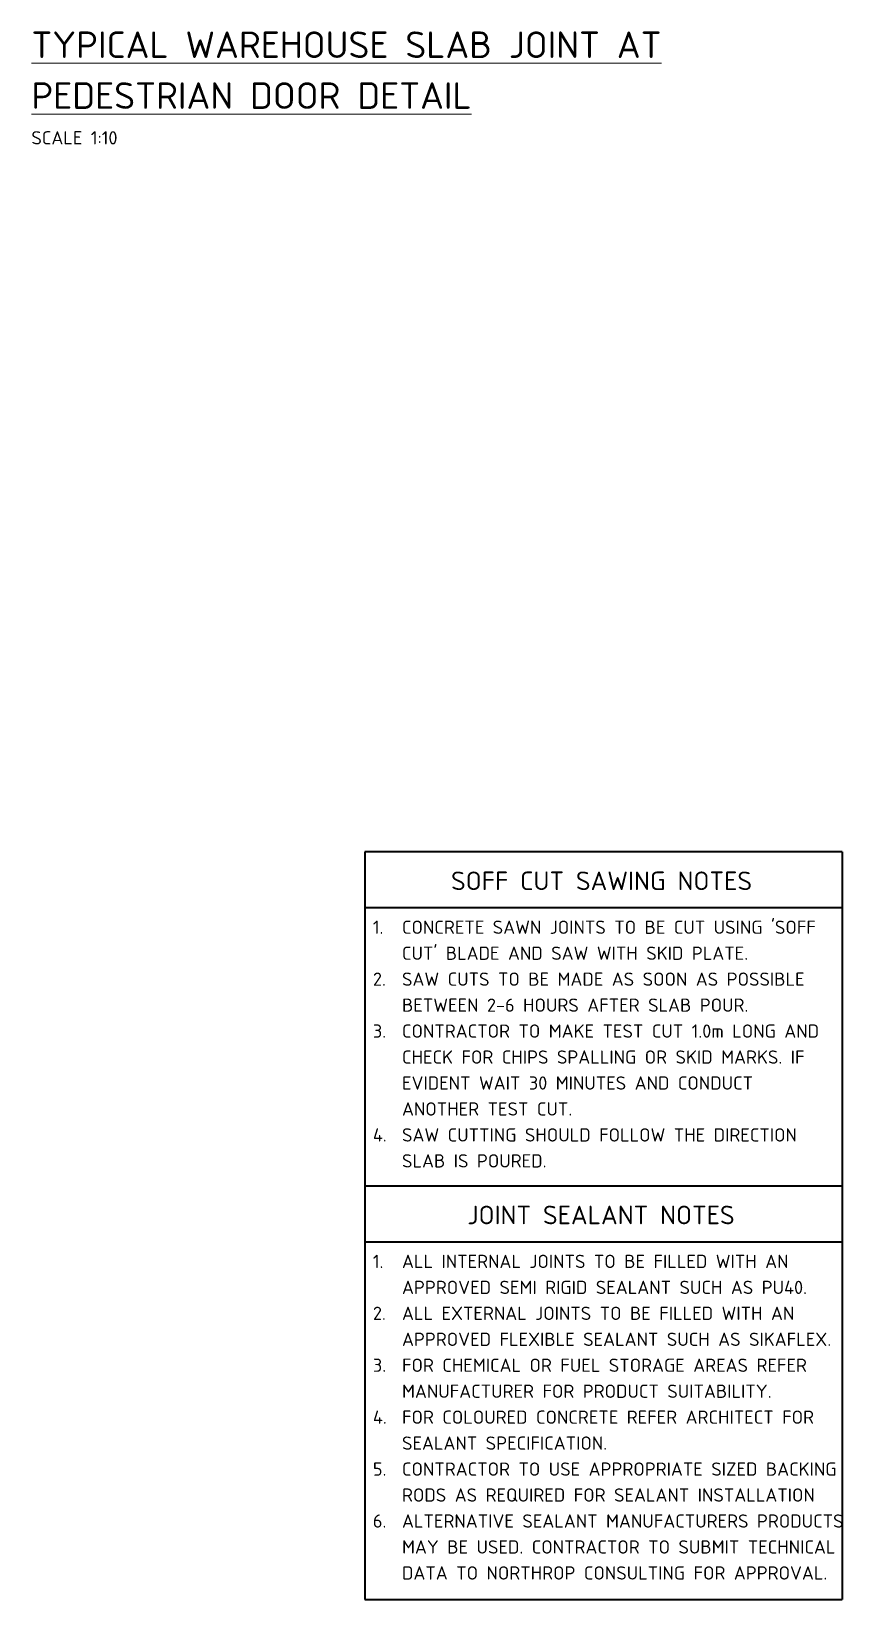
# Model space of a CAD drawing. Header units: millimetres. Extents: x 1405 to 26650, y -1062 to 5760.
# Drawn here: x 7886 to 9416, y -1062 to 1895 of the extents above; entities that cross this region are included whole.
import ezdxf

# ---------------------------------------------------------------- set-up
doc = ezdxf.new("R2010")
doc.units = ezdxf.units.MM
doc.linetypes.add('Dash', pattern=[7, 5, -2])
for name, color, linetype, lineweight in [('A-000-T_TEXT', 231, 'Continuous', 13), ('A-010-M_LINE', 90, 'Continuous', 13), ('Z-200_P_REF_PLANE', 111, 'Dash', 13)]:
    doc.layers.add(name, color=color, linetype=linetype, lineweight=lineweight)
doc.styles.add('ISOCPEUR', font='isocpeur.ttf', dxfattribs={"height": 25})
doc.styles.add('ISOCPEUR_1', font='isocpeur.ttf', dxfattribs={"height": 50})
doc.styles.add('ISOCPEUR_B', font='', dxfattribs={"height": 35})
doc.styles.get('ISOCPEUR_B').set_extended_font_data('ISOCPEUR', bold=True)

msp = doc.modelspace()

# ---------------------------------------------------------------- linework, layer by layer
at = {"layer": 'A-010-M_LINE', "lineweight": 35}
for p, q in [((8515.2, 348), (8515.2, -1062)), ((9415.2, 348), (8515.2, 348)), ((9415.2, 348), (9415.2, -1062)), ((9415.2, 242.2), (8515.2, 242.2)), ((8515.2, -282), (9415.2, -282)), ((9415.2, -387.8), (8515.2, -387.8)), ((8515.2, -1062), (9415.2, -1062))]:
    msp.add_line(p, q, dxfattribs=at)
at = {"layer": 'Z-200_P_REF_PLANE'}
for p, q in [((8515.2, 348), (9415.2, 348)), ((9415.2, -1062), (8515.2, -1062))]:
    msp.add_line(p, q, dxfattribs=at)

# ---------------------------------------------------------------- texts
at = {"layer": 'A-000-T_TEXT', "color": 7, "lineweight": 18, "attachment_point": 1}
for s, insert, char_height, width, style in [('\\LTYPICAL WAREHOUSE SLAB JOINT AT', (7886.5, 1894.5), 50, 1394.135, 'ISOCPEUR_1'), ('\\LPEDESTRIAN DOOR DETAIL', (7886.5, 1798.6), 50, 965.232, 'ISOCPEUR_1'), ('SCALE 1:10', (7886.5, 1706.5), 25, 195.612, 'ISOCPEUR'), ('1.', (8530.3, 218.2), 25, 66.546, 'ISOCPEUR'), ("CONCRETE SAWN JOINTS TO BE CUT USING 'SOFF ", (8585.2, 218.2), 25, 933.164, 'ISOCPEUR'), ("CUT' BLADE AND SAW WITH SKID PLATE.", (8585.2, 169.2), 25, 768.818, 'ISOCPEUR'), ('2.', (8530.3, 120.3), 25, 66.546, 'ISOCPEUR'), ('SAW CUTS TO BE MADE AS SOON AS POSSIBLE ', (8585.2, 120.3), 25, 909.915, 'ISOCPEUR'), ('BETWEEN 2-6 HOURS AFTER SLAB POUR.', (8585.2, 71.3), 25, 768.818, 'ISOCPEUR'), ('3.', (8530.3, 22.4), 25, 66.546, 'ISOCPEUR'), ('CONTRACTOR TO MAKE TEST CUT 1.0m LONG AND ', (8585.2, 22.4), 25, 940.379, 'ISOCPEUR'), ('CHECK FOR CHIPS SPALLING OR SKID MARKS. IF ', (8585.2, -26.6), 25, 903.502, 'ISOCPEUR'), ('EVIDENT WAIT 30 MINUTES AND CONDUCT ', (8585.2, -75.5), 25, 792.067, 'ISOCPEUR'), ('ANOTHER TEST CUT.', (8585.2, -124.4), 25, 378.396, 'ISOCPEUR'), ('4.', (8530.3, -173.4), 25, 66.546, 'ISOCPEUR'), ('SAW CUTTING SHOULD FOLLOW THE DIRECTION ', (8585.2, -173.4), 25, 885.865, 'ISOCPEUR'), ('SLAB IS POURED.', (8585.2, -222.3), 25, 317.468, 'ISOCPEUR'), ('1.', (8530.3, -411.8), 25, 66.546, 'ISOCPEUR'), ('ALL INTERNAL JOINTS TO BE FILLED WITH AN ', (8585.2, -411.8), 25, 872.236, 'ISOCPEUR'), ('APPROVED SEMI RIGID SEALANT SUCH AS PU40.', (8585.2, -460.8), 25, 896.287, 'ISOCPEUR'), ('2.', (8530.3, -509.7), 25, 66.546, 'ISOCPEUR'), ('ALL EXTERNAL JOINTS TO BE FILLED WITH AN ', (8585.2, -509.7), 25, 888.27, 'ISOCPEUR'), ('APPROVED FLEXIBLE SEALANT SUCH AS SIKAFLEX.', (8585.2, -558.7), 25, 957.215, 'ISOCPEUR'), ('3.', (8530.3, -607.6), 25, 66.546, 'ISOCPEUR'), ('FOR CHEMICAL OR FUEL STORAGE AREAS REFER  ', (8585.2, -607.6), 25, 934.768, 'ISOCPEUR'), ('MANUFACTURER FOR PRODUCT SUITABILITY.', (8585.2, -656.6), 25, 813.713, 'ISOCPEUR'), ('4.', (8530.3, -705.5), 25, 66.546, 'ISOCPEUR'), ('FOR COLOURED CONCRETE REFER ARCHITECT FOR ', (8585.2, -705.5), 25, 928.354, 'ISOCPEUR'), ('SEALANT SPECIFICATION.', (8585.2, -754.4), 25, 457.764, 'ISOCPEUR'), ('5.', (8530.3, -803.4), 25, 66.546, 'ISOCPEUR'), ('CONTRACTOR TO USE APPROPRIATE SIZED BACKING ', (8585.2, -803.4), 25, 977.257, 'ISOCPEUR'), ('RODS AS REQUIRED FOR SEALANT INSTALLATION', (8585.2, -852.3), 25, 911.519, 'ISOCPEUR'), ('6.', (8530.3, -901.3), 25, 66.546, 'ISOCPEUR'), ('ALTERNATIVE SEALANT MANUFACTURERS PRODUCTS ', (8585.2, -901.3), 25, 982.869, 'ISOCPEUR'), ('MAY BE USED. CONTRACTOR TO SUBMIT TECHNICAL ', (8585.2, -950.2), 25, 973.249, 'ISOCPEUR'), ('DATA TO NORTHROP CONSULTING FOR APPROVAL.', (8585.2, -999.2), 25, 933.966, 'ISOCPEUR')]:
    msp.add_mtext(s, dxfattribs=dict(at, insert=insert, char_height=char_height, width=width, style=style))
at = {"layer": 'A-000-T_TEXT', "color": 7, "char_height": 35, "attachment_point": 1, "style": 'ISOCPEUR_B', "bg_fill": 3, "box_fill_scale": 1.25, "bg_fill_color": 256, "bg_fill_true_color": 13158600, "bg_fill_transparency": 0}
for s, insert, width in [('SOFF CUT SAWING NOTES', (8677.6, 310.7), 690.253), ('JOINT SEALANT NOTES', (8708.3, -319.3), 615.696)]:
    msp.add_mtext(s, dxfattribs=dict(at, insert=insert, width=width))

doc.saveas('drawing.dxf')
